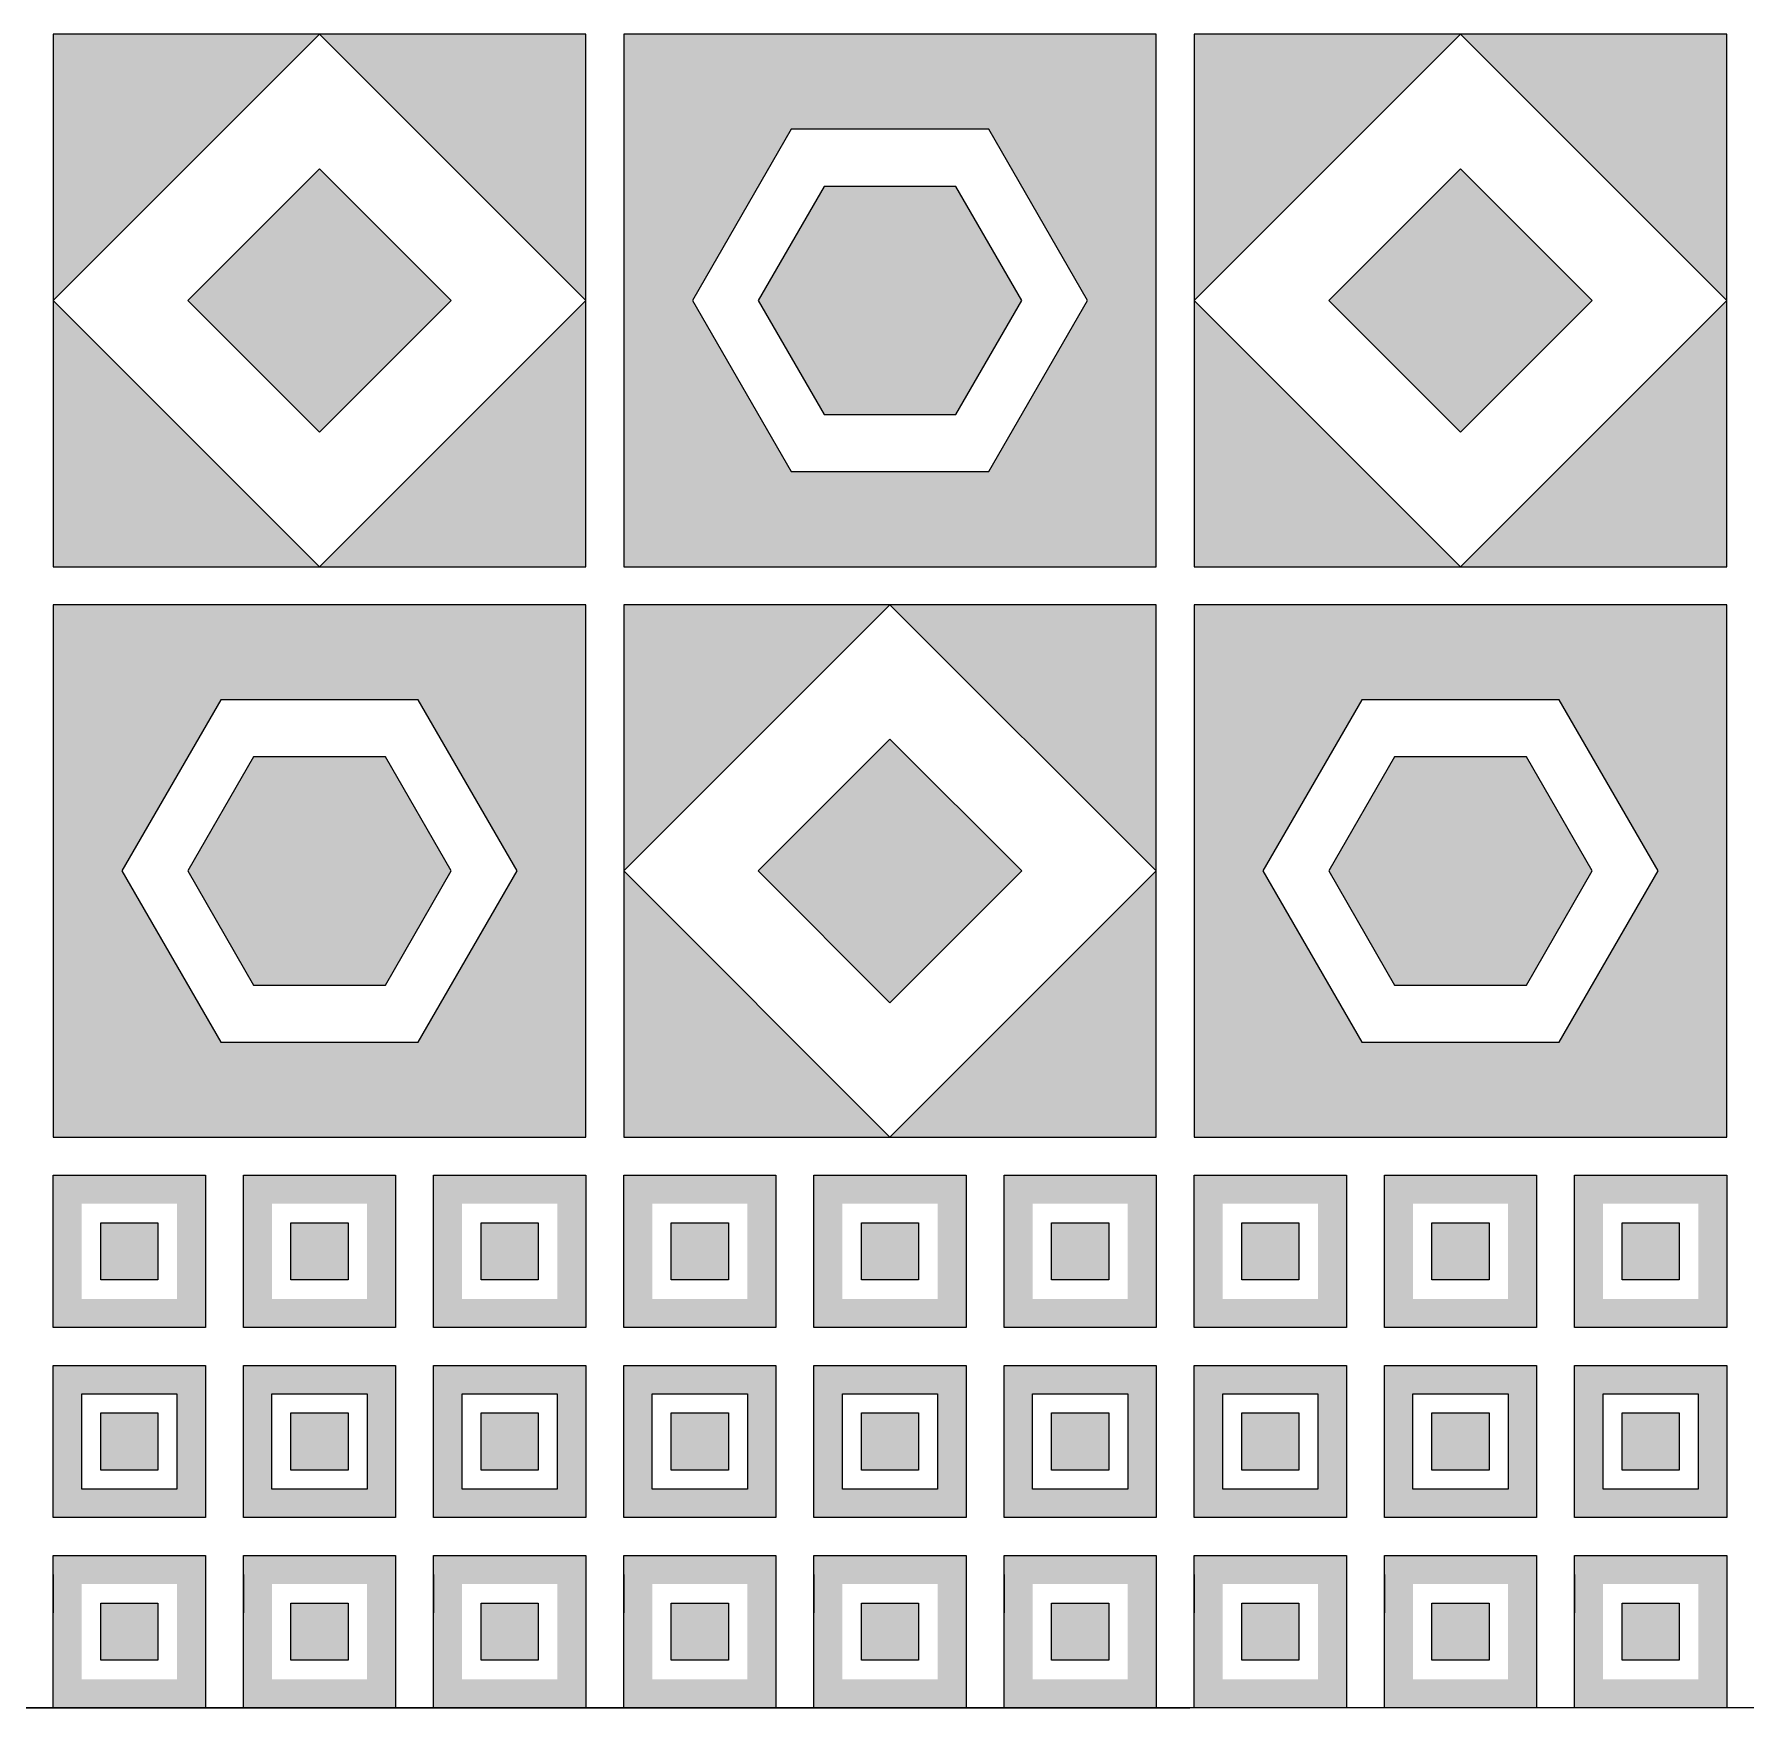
# Model space of a CAD drawing. Header units: millimetres. Extents: x -105 to 786, y -24 to 949.
# Drawn here: x 218.3 to 308.3, y 81.3 to 169.3 of the extents above; entities that cross this region are included whole.
import ezdxf

# ---------------------------------------------------------------- set-up
doc = ezdxf.new("R2010")
doc.units = ezdxf.units.MM

msp = doc.modelspace()

# ---------------------------------------------------------------- hatches: boundary and pattern name
at = {"true_color": 0x7aafdf}
h = msp.add_hatch(color=143, dxfattribs=at)
h.dxf.hatch_style = 1
h.paths.add_polyline_path([(219.299, 155.282), (219.299, 141.282), (233.299, 141.282)])
h.paths.add_polyline_path([(233.299, 169.282), (219.299, 169.282), (219.299, 155.282)])
h.paths.add_polyline_path([(247.299, 169.282), (233.299, 169.282), (247.299, 155.282)])
h.paths.add_polyline_path([(247.299, 155.282), (233.299, 141.282), (247.299, 141.282)])
at = {"true_color": 0x636466}
h = msp.add_hatch(color=251, dxfattribs=at)
h.dxf.hatch_style = 1
h.paths.add_polyline_path([(277.299, 169.282), (249.299, 169.282), (249.299, 141.282), (277.299, 141.282)])
h.paths.add_polyline_path([(258.103, 164.282), (268.495, 164.282), (273.691, 155.282), (268.495, 146.282), (258.103, 146.282), (252.907, 155.282)], flags=16)
h.paths.add_polyline_path([(259.835, 161.282), (266.763, 161.282), (270.227, 155.282), (266.763, 149.282), (259.835, 149.282), (256.371, 155.282)], flags=0)
at = {"true_color": 0x7aafdf}
h = msp.add_hatch(color=143, dxfattribs=at)
h.dxf.hatch_style = 1
h.paths.add_polyline_path([(279.299, 155.282), (279.299, 141.282), (293.299, 141.282)])
h.paths.add_polyline_path([(293.299, 169.282), (279.299, 169.282), (279.299, 155.282)])
h.paths.add_polyline_path([(307.299, 169.282), (293.299, 169.282), (307.299, 155.282)])
h.paths.add_polyline_path([(307.299, 155.282), (293.299, 141.282), (307.299, 141.282)])
at = {"true_color": 0x636466}
h = msp.add_hatch(color=251, dxfattribs=at)
h.dxf.hatch_style = 1
h.paths.add_polyline_path([(240.228, 155.282), (233.299, 162.21), (226.37, 155.282), (233.299, 148.353)])
h = msp.add_hatch(color=251, dxfattribs=at)
h.dxf.hatch_style = 1
h.paths.add_polyline_path([(300.228, 155.282), (293.299, 162.21), (286.37, 155.282), (293.299, 148.353)])
at = {"true_color": 0x7aafdf}
h = msp.add_hatch(color=143, dxfattribs=at)
h.dxf.hatch_style = 1
h.paths.add_polyline_path([(270.227, 155.282), (266.763, 161.282), (259.835, 161.282), (256.371, 155.282), (259.835, 149.282), (266.763, 149.282)])
at = {"true_color": 0x636466}
h = msp.add_hatch(color=251, dxfattribs=at)
h.dxf.hatch_style = 1
h.paths.add_polyline_path([(247.299, 139.282), (219.299, 139.282), (219.299, 111.282), (247.299, 111.282)])
h.paths.add_polyline_path([(228.103, 134.282), (238.495, 134.282), (243.691, 125.282), (238.495, 116.282), (228.103, 116.282), (222.907, 125.282)], flags=16)
h.paths.add_polyline_path([(229.835, 131.282), (236.763, 131.282), (240.227, 125.282), (236.763, 119.282), (229.835, 119.282), (226.371, 125.282)], flags=0)
at = {"true_color": 0x7aafdf}
h = msp.add_hatch(color=143, dxfattribs=at)
h.dxf.hatch_style = 1
h.paths.add_polyline_path([(249.299, 125.282), (249.299, 111.282), (263.299, 111.282)])
h.paths.add_polyline_path([(263.299, 139.282), (249.299, 139.282), (249.299, 125.282)])
h.paths.add_polyline_path([(277.299, 139.282), (263.299, 139.282), (277.299, 125.282)])
h.paths.add_polyline_path([(277.299, 125.282), (263.299, 111.282), (277.299, 111.282)])
at = {"true_color": 0x636466}
h = msp.add_hatch(color=251, dxfattribs=at)
h.dxf.hatch_style = 1
h.paths.add_polyline_path([(307.299, 139.282), (279.299, 139.282), (279.299, 111.282), (307.299, 111.282)])
h.paths.add_polyline_path([(288.103, 134.282), (298.495, 134.282), (303.691, 125.282), (298.495, 116.282), (288.103, 116.282), (282.907, 125.282)], flags=16)
h.paths.add_polyline_path([(289.835, 131.282), (296.763, 131.282), (300.227, 125.282), (296.763, 119.282), (289.835, 119.282), (286.371, 125.282)], flags=0)
h = msp.add_hatch(color=251, dxfattribs=at)
h.dxf.hatch_style = 1
h.paths.add_polyline_path([(270.228, 125.282), (263.299, 132.21), (256.37, 125.282), (263.299, 118.353)])
at = {"true_color": 0x7aafdf}
h = msp.add_hatch(color=143, dxfattribs=at)
h.dxf.hatch_style = 1
h.paths.add_polyline_path([(240.227, 125.282), (236.763, 131.282), (229.835, 131.282), (226.371, 125.282), (229.835, 119.282), (236.763, 119.282)])
h = msp.add_hatch(color=143, dxfattribs=at)
h.dxf.hatch_style = 1
h.paths.add_polyline_path([(300.227, 125.282), (296.763, 131.282), (289.835, 131.282), (286.371, 125.282), (289.835, 119.282), (296.763, 119.282)])
h = msp.add_hatch(color=12)
h.dxf.hatch_style = 1
h.paths.add_polyline_path([(227.299, 101.282), (219.299, 101.282), (219.299, 109.282), (227.299, 109.282)])
h.paths.add_polyline_path([(225.799, 102.782), (225.799, 107.782), (220.799, 107.782), (220.799, 102.782)], flags=16)
h.paths.add_polyline_path([(224.799, 103.782), (224.799, 106.782), (221.799, 106.782), (221.799, 103.782)], flags=0)
h.paths.add_polyline_path([(224.799, 103.782), (221.799, 103.782), (221.799, 106.782), (224.799, 106.782)], flags=0)
h = msp.add_hatch(color=12)
h.dxf.hatch_style = 1
h.paths.add_polyline_path([(237.299, 101.282), (229.299, 101.282), (229.299, 109.282), (237.299, 109.282)])
h.paths.add_polyline_path([(235.799, 102.782), (235.799, 107.782), (230.799, 107.782), (230.799, 102.782)], flags=16)
h.paths.add_polyline_path([(234.799, 103.782), (234.799, 106.782), (231.799, 106.782), (231.799, 103.782)], flags=0)
h.paths.add_polyline_path([(234.799, 103.782), (231.799, 103.782), (231.799, 106.782), (234.799, 106.782)], flags=0)
h = msp.add_hatch(color=12)
h.dxf.hatch_style = 1
h.paths.add_polyline_path([(247.299, 101.282), (239.299, 101.282), (239.299, 109.282), (247.299, 109.282)])
h.paths.add_polyline_path([(245.799, 102.782), (245.799, 107.782), (240.799, 107.782), (240.799, 102.782)], flags=16)
h.paths.add_polyline_path([(244.799, 103.782), (244.799, 106.782), (241.799, 106.782), (241.799, 103.782)], flags=0)
h.paths.add_polyline_path([(244.799, 103.782), (241.799, 103.782), (241.799, 106.782), (244.799, 106.782)], flags=0)
h = msp.add_hatch(color=12)
h.dxf.hatch_style = 1
h.paths.add_polyline_path([(257.299, 101.282), (249.299, 101.282), (249.299, 109.282), (257.299, 109.282)])
h.paths.add_polyline_path([(255.799, 102.782), (255.799, 107.782), (250.799, 107.782), (250.799, 102.782)], flags=16)
h.paths.add_polyline_path([(254.799, 103.782), (254.799, 106.782), (251.799, 106.782), (251.799, 103.782)], flags=0)
h.paths.add_polyline_path([(254.799, 103.782), (251.799, 103.782), (251.799, 106.782), (254.799, 106.782)], flags=0)
h = msp.add_hatch(color=12)
h.dxf.hatch_style = 1
h.paths.add_polyline_path([(267.299, 101.282), (259.299, 101.282), (259.299, 109.282), (267.299, 109.282)])
h.paths.add_polyline_path([(265.799, 102.782), (265.799, 107.782), (260.799, 107.782), (260.799, 102.782)], flags=16)
h.paths.add_polyline_path([(264.799, 103.782), (264.799, 106.782), (261.799, 106.782), (261.799, 103.782)], flags=0)
h.paths.add_polyline_path([(264.799, 103.782), (261.799, 103.782), (261.799, 106.782), (264.799, 106.782)], flags=0)
h = msp.add_hatch(color=12)
h.dxf.hatch_style = 1
h.paths.add_polyline_path([(277.299, 101.282), (269.299, 101.282), (269.299, 109.282), (277.299, 109.282)])
h.paths.add_polyline_path([(275.799, 102.782), (275.799, 107.782), (270.799, 107.782), (270.799, 102.782)], flags=16)
h.paths.add_polyline_path([(274.799, 103.782), (274.799, 106.782), (271.799, 106.782), (271.799, 103.782)], flags=0)
h.paths.add_polyline_path([(274.799, 103.782), (271.799, 103.782), (271.799, 106.782), (274.799, 106.782)], flags=0)
h = msp.add_hatch(color=12)
h.dxf.hatch_style = 1
h.paths.add_polyline_path([(287.299, 101.282), (279.299, 101.282), (279.299, 109.282), (287.299, 109.282)])
h.paths.add_polyline_path([(285.799, 102.782), (285.799, 107.782), (280.799, 107.782), (280.799, 102.782)], flags=16)
h.paths.add_polyline_path([(284.799, 103.782), (284.799, 106.782), (281.799, 106.782), (281.799, 103.782)], flags=0)
h.paths.add_polyline_path([(284.799, 103.782), (281.799, 103.782), (281.799, 106.782), (284.799, 106.782)], flags=0)
h = msp.add_hatch(color=12)
h.dxf.hatch_style = 1
h.paths.add_polyline_path([(297.299, 101.282), (289.299, 101.282), (289.299, 109.282), (297.299, 109.282)])
h.paths.add_polyline_path([(295.799, 102.782), (295.799, 107.782), (290.799, 107.782), (290.799, 102.782)], flags=16)
h.paths.add_polyline_path([(294.799, 103.782), (294.799, 106.782), (291.799, 106.782), (291.799, 103.782)], flags=0)
h.paths.add_polyline_path([(294.799, 103.782), (291.799, 103.782), (291.799, 106.782), (294.799, 106.782)], flags=0)
h = msp.add_hatch(color=12)
h.dxf.hatch_style = 1
h.paths.add_polyline_path([(307.299, 101.282), (299.299, 101.282), (299.299, 109.282), (307.299, 109.282)])
h.paths.add_polyline_path([(305.799, 102.782), (305.799, 107.782), (300.799, 107.782), (300.799, 102.782)], flags=16)
h.paths.add_polyline_path([(304.799, 103.782), (304.799, 106.782), (301.799, 106.782), (301.799, 103.782)], flags=0)
h.paths.add_polyline_path([(304.799, 103.782), (301.799, 103.782), (301.799, 106.782), (304.799, 106.782)], flags=0)
h = msp.add_hatch(color=12)
h.dxf.hatch_style = 1
h.paths.add_polyline_path([(224.799, 103.782), (221.799, 103.782), (221.799, 106.782), (224.799, 106.782)])
h = msp.add_hatch(color=12)
h.dxf.hatch_style = 1
h.paths.add_polyline_path([(234.799, 103.782), (231.799, 103.782), (231.799, 106.782), (234.799, 106.782)])
h = msp.add_hatch(color=12)
h.dxf.hatch_style = 1
h.paths.add_polyline_path([(244.799, 103.782), (241.799, 103.782), (241.799, 106.782), (244.799, 106.782)])
h = msp.add_hatch(color=12)
h.dxf.hatch_style = 1
h.paths.add_polyline_path([(254.799, 103.782), (251.799, 103.782), (251.799, 106.782), (254.799, 106.782)])
h = msp.add_hatch(color=12)
h.dxf.hatch_style = 1
h.paths.add_polyline_path([(264.799, 103.782), (261.799, 103.782), (261.799, 106.782), (264.799, 106.782)])
h = msp.add_hatch(color=12)
h.dxf.hatch_style = 1
h.paths.add_polyline_path([(274.799, 103.782), (271.799, 103.782), (271.799, 106.782), (274.799, 106.782)])
h = msp.add_hatch(color=12)
h.dxf.hatch_style = 1
h.paths.add_polyline_path([(284.799, 103.782), (281.799, 103.782), (281.799, 106.782), (284.799, 106.782)])
h = msp.add_hatch(color=12)
h.dxf.hatch_style = 1
h.paths.add_polyline_path([(294.799, 103.782), (291.799, 103.782), (291.799, 106.782), (294.799, 106.782)])
h = msp.add_hatch(color=12)
h.dxf.hatch_style = 1
h.paths.add_polyline_path([(304.799, 103.782), (301.799, 103.782), (301.799, 106.782), (304.799, 106.782)])
h = msp.add_hatch(color=12)
h.dxf.hatch_style = 1
h.paths.add_polyline_path([(227.299, 91.282), (219.299, 91.282), (219.299, 99.282), (227.299, 99.282)])
h.paths.add_polyline_path([(225.799, 92.782), (225.799, 97.782), (220.799, 97.782), (220.799, 92.782)], flags=16)
h.paths.add_polyline_path([(224.799, 93.782), (224.799, 96.782), (221.799, 96.782), (221.799, 93.782)], flags=0)
h.paths.add_polyline_path([(224.799, 93.782), (221.799, 93.782), (221.799, 96.782), (224.799, 96.782)], flags=0)
h = msp.add_hatch(color=12)
h.dxf.hatch_style = 1
h.paths.add_polyline_path([(237.299, 91.282), (229.299, 91.282), (229.299, 99.282), (237.299, 99.282)])
h.paths.add_polyline_path([(235.799, 92.782), (235.799, 97.782), (230.799, 97.782), (230.799, 92.782)], flags=16)
h.paths.add_polyline_path([(234.799, 93.782), (234.799, 96.782), (231.799, 96.782), (231.799, 93.782)], flags=0)
h.paths.add_polyline_path([(234.799, 93.782), (231.799, 93.782), (231.799, 96.782), (234.799, 96.782)], flags=0)
h = msp.add_hatch(color=12)
h.dxf.hatch_style = 1
h.paths.add_polyline_path([(247.299, 91.282), (239.299, 91.282), (239.299, 99.282), (247.299, 99.282)])
h.paths.add_polyline_path([(245.799, 92.782), (245.799, 97.782), (240.799, 97.782), (240.799, 92.782)], flags=16)
h.paths.add_polyline_path([(244.799, 93.782), (244.799, 96.782), (241.799, 96.782), (241.799, 93.782)], flags=0)
h.paths.add_polyline_path([(244.799, 93.782), (241.799, 93.782), (241.799, 96.782), (244.799, 96.782)], flags=0)
h = msp.add_hatch(color=12)
h.dxf.hatch_style = 1
h.paths.add_polyline_path([(257.299, 91.282), (249.299, 91.282), (249.299, 99.282), (257.299, 99.282)])
h.paths.add_polyline_path([(255.799, 92.782), (255.799, 97.782), (250.799, 97.782), (250.799, 92.782)], flags=16)
h.paths.add_polyline_path([(254.799, 93.782), (254.799, 96.782), (251.799, 96.782), (251.799, 93.782)], flags=0)
h.paths.add_polyline_path([(254.799, 93.782), (251.799, 93.782), (251.799, 96.782), (254.799, 96.782)], flags=0)
h = msp.add_hatch(color=12)
h.dxf.hatch_style = 1
h.paths.add_polyline_path([(267.299, 91.282), (259.299, 91.282), (259.299, 99.282), (267.299, 99.282)])
h.paths.add_polyline_path([(265.799, 92.782), (265.799, 97.782), (260.799, 97.782), (260.799, 92.782)], flags=16)
h.paths.add_polyline_path([(264.799, 93.782), (264.799, 96.782), (261.799, 96.782), (261.799, 93.782)], flags=0)
h.paths.add_polyline_path([(264.799, 93.782), (261.799, 93.782), (261.799, 96.782), (264.799, 96.782)], flags=0)
h = msp.add_hatch(color=12)
h.dxf.hatch_style = 1
h.paths.add_polyline_path([(277.299, 91.282), (269.299, 91.282), (269.299, 99.282), (277.299, 99.282)])
h.paths.add_polyline_path([(275.799, 92.782), (275.799, 97.782), (270.799, 97.782), (270.799, 92.782)], flags=16)
h.paths.add_polyline_path([(274.799, 93.782), (274.799, 96.782), (271.799, 96.782), (271.799, 93.782)], flags=0)
h.paths.add_polyline_path([(274.799, 93.782), (271.799, 93.782), (271.799, 96.782), (274.799, 96.782)], flags=0)
h = msp.add_hatch(color=12)
h.dxf.hatch_style = 1
h.paths.add_polyline_path([(287.299, 91.282), (279.299, 91.282), (279.299, 99.282), (287.299, 99.282)])
h.paths.add_polyline_path([(285.799, 92.782), (285.799, 97.782), (280.799, 97.782), (280.799, 92.782)], flags=16)
h.paths.add_polyline_path([(284.799, 93.782), (284.799, 96.782), (281.799, 96.782), (281.799, 93.782)], flags=0)
h.paths.add_polyline_path([(284.799, 93.782), (281.799, 93.782), (281.799, 96.782), (284.799, 96.782)], flags=0)
h = msp.add_hatch(color=12)
h.dxf.hatch_style = 1
h.paths.add_polyline_path([(297.299, 91.282), (289.299, 91.282), (289.299, 99.282), (297.299, 99.282)])
h.paths.add_polyline_path([(295.799, 92.782), (295.799, 97.782), (290.799, 97.782), (290.799, 92.782)], flags=16)
h.paths.add_polyline_path([(294.799, 93.782), (294.799, 96.782), (291.799, 96.782), (291.799, 93.782)], flags=0)
h.paths.add_polyline_path([(294.799, 93.782), (291.799, 93.782), (291.799, 96.782), (294.799, 96.782)], flags=0)
h = msp.add_hatch(color=12)
h.dxf.hatch_style = 1
h.paths.add_polyline_path([(307.299, 91.282), (299.299, 91.282), (299.299, 99.282), (307.299, 99.282)])
h.paths.add_polyline_path([(305.799, 92.782), (305.799, 97.782), (300.799, 97.782), (300.799, 92.782)], flags=16)
h.paths.add_polyline_path([(304.799, 93.782), (304.799, 96.782), (301.799, 96.782), (301.799, 93.782)], flags=0)
h.paths.add_polyline_path([(304.799, 93.782), (301.799, 93.782), (301.799, 96.782), (304.799, 96.782)], flags=0)
h = msp.add_hatch(color=12)
h.dxf.hatch_style = 1
h.paths.add_polyline_path([(224.799, 93.782), (221.799, 93.782), (221.799, 96.782), (224.799, 96.782)])
h = msp.add_hatch(color=12)
h.dxf.hatch_style = 1
h.paths.add_polyline_path([(234.799, 93.782), (231.799, 93.782), (231.799, 96.782), (234.799, 96.782)])
h = msp.add_hatch(color=12)
h.dxf.hatch_style = 1
h.paths.add_polyline_path([(244.799, 93.782), (241.799, 93.782), (241.799, 96.782), (244.799, 96.782)])
h = msp.add_hatch(color=12)
h.dxf.hatch_style = 1
h.paths.add_polyline_path([(254.799, 93.782), (251.799, 93.782), (251.799, 96.782), (254.799, 96.782)])
h = msp.add_hatch(color=12)
h.dxf.hatch_style = 1
h.paths.add_polyline_path([(264.799, 93.782), (261.799, 93.782), (261.799, 96.782), (264.799, 96.782)])
h = msp.add_hatch(color=12)
h.dxf.hatch_style = 1
h.paths.add_polyline_path([(274.799, 93.782), (271.799, 93.782), (271.799, 96.782), (274.799, 96.782)])
h = msp.add_hatch(color=12)
h.dxf.hatch_style = 1
h.paths.add_polyline_path([(284.799, 93.782), (281.799, 93.782), (281.799, 96.782), (284.799, 96.782)])
h = msp.add_hatch(color=12)
h.dxf.hatch_style = 1
h.paths.add_polyline_path([(294.799, 93.782), (291.799, 93.782), (291.799, 96.782), (294.799, 96.782)])
h = msp.add_hatch(color=12)
h.dxf.hatch_style = 1
h.paths.add_polyline_path([(304.799, 93.782), (301.799, 93.782), (301.799, 96.782), (304.799, 96.782)])
h = msp.add_hatch(color=12)
h.dxf.hatch_style = 1
h.paths.add_polyline_path([(227.299, 81.282), (219.299, 81.282), (219.299, 89.282), (227.299, 89.282)])
h.paths.add_polyline_path([(225.799, 82.782), (225.799, 87.782), (220.799, 87.782), (220.799, 82.782)], flags=16)
h.paths.add_polyline_path([(224.799, 83.782), (224.799, 86.782), (221.799, 86.782), (221.799, 83.782)], flags=0)
h.paths.add_polyline_path([(224.799, 83.782), (221.799, 83.782), (221.799, 86.782), (224.799, 86.782)], flags=0)
h = msp.add_hatch(color=12)
h.dxf.hatch_style = 1
h.paths.add_polyline_path([(237.299, 81.282), (229.299, 81.282), (229.299, 89.282), (237.299, 89.282)])
h.paths.add_polyline_path([(235.799, 82.782), (235.799, 87.782), (230.799, 87.782), (230.799, 82.782)], flags=16)
h.paths.add_polyline_path([(234.799, 83.782), (234.799, 86.782), (231.799, 86.782), (231.799, 83.782)], flags=0)
h.paths.add_polyline_path([(234.799, 83.782), (231.799, 83.782), (231.799, 86.782), (234.799, 86.782)], flags=0)
h = msp.add_hatch(color=12)
h.dxf.hatch_style = 1
h.paths.add_polyline_path([(247.299, 81.282), (239.299, 81.282), (239.299, 89.282), (247.299, 89.282)])
h.paths.add_polyline_path([(245.799, 82.782), (245.799, 87.782), (240.799, 87.782), (240.799, 82.782)], flags=16)
h.paths.add_polyline_path([(244.799, 83.782), (244.799, 86.782), (241.799, 86.782), (241.799, 83.782)], flags=0)
h.paths.add_polyline_path([(244.799, 83.782), (241.799, 83.782), (241.799, 86.782), (244.799, 86.782)], flags=0)
h = msp.add_hatch(color=12)
h.dxf.hatch_style = 1
h.paths.add_polyline_path([(257.299, 81.282), (249.299, 81.282), (249.299, 89.282), (257.299, 89.282)])
h.paths.add_polyline_path([(255.799, 82.782), (255.799, 87.782), (250.799, 87.782), (250.799, 82.782)], flags=16)
h.paths.add_polyline_path([(254.799, 83.782), (254.799, 86.782), (251.799, 86.782), (251.799, 83.782)], flags=0)
h.paths.add_polyline_path([(254.799, 83.782), (251.799, 83.782), (251.799, 86.782), (254.799, 86.782)], flags=0)
h = msp.add_hatch(color=12)
h.dxf.hatch_style = 1
h.paths.add_polyline_path([(267.299, 81.282), (259.299, 81.282), (259.299, 89.282), (267.299, 89.282)])
h.paths.add_polyline_path([(265.799, 82.782), (265.799, 87.782), (260.799, 87.782), (260.799, 82.782)], flags=16)
h.paths.add_polyline_path([(264.799, 83.782), (264.799, 86.782), (261.799, 86.782), (261.799, 83.782)], flags=0)
h.paths.add_polyline_path([(264.799, 83.782), (261.799, 83.782), (261.799, 86.782), (264.799, 86.782)], flags=0)
h = msp.add_hatch(color=12)
h.dxf.hatch_style = 1
h.paths.add_polyline_path([(277.299, 81.282), (269.299, 81.282), (269.299, 89.282), (277.299, 89.282)])
h.paths.add_polyline_path([(275.799, 82.782), (275.799, 87.782), (270.799, 87.782), (270.799, 82.782)], flags=16)
h.paths.add_polyline_path([(274.799, 83.782), (274.799, 86.782), (271.799, 86.782), (271.799, 83.782)], flags=0)
h.paths.add_polyline_path([(274.799, 83.782), (271.799, 83.782), (271.799, 86.782), (274.799, 86.782)], flags=0)
h = msp.add_hatch(color=12)
h.dxf.hatch_style = 1
h.paths.add_polyline_path([(287.299, 81.282), (279.299, 81.282), (279.299, 89.282), (287.299, 89.282)])
h.paths.add_polyline_path([(285.799, 82.782), (285.799, 87.782), (280.799, 87.782), (280.799, 82.782)], flags=16)
h.paths.add_polyline_path([(284.799, 83.782), (284.799, 86.782), (281.799, 86.782), (281.799, 83.782)], flags=0)
h.paths.add_polyline_path([(284.799, 83.782), (281.799, 83.782), (281.799, 86.782), (284.799, 86.782)], flags=0)
h = msp.add_hatch(color=12)
h.dxf.hatch_style = 1
h.paths.add_polyline_path([(297.299, 81.282), (289.299, 81.282), (289.299, 89.282), (297.299, 89.282)])
h.paths.add_polyline_path([(295.799, 82.782), (295.799, 87.782), (290.799, 87.782), (290.799, 82.782)], flags=16)
h.paths.add_polyline_path([(294.799, 83.782), (294.799, 86.782), (291.799, 86.782), (291.799, 83.782)], flags=0)
h.paths.add_polyline_path([(294.799, 83.782), (291.799, 83.782), (291.799, 86.782), (294.799, 86.782)], flags=0)
h = msp.add_hatch(color=12)
h.dxf.hatch_style = 1
h.paths.add_polyline_path([(307.299, 81.282), (299.299, 81.282), (299.299, 89.282), (307.299, 89.282)])
h.paths.add_polyline_path([(305.799, 82.782), (305.799, 87.782), (300.799, 87.782), (300.799, 82.782)], flags=16)
h.paths.add_polyline_path([(304.799, 83.782), (304.799, 86.782), (301.799, 86.782), (301.799, 83.782)], flags=0)
h.paths.add_polyline_path([(304.799, 83.782), (301.799, 83.782), (301.799, 86.782), (304.799, 86.782)], flags=0)
h = msp.add_hatch(color=12)
h.dxf.hatch_style = 1
h.paths.add_polyline_path([(224.799, 83.782), (221.799, 83.782), (221.799, 86.782), (224.799, 86.782)])
h = msp.add_hatch(color=12)
h.dxf.hatch_style = 1
h.paths.add_polyline_path([(234.799, 83.782), (231.799, 83.782), (231.799, 86.782), (234.799, 86.782)])
h = msp.add_hatch(color=12)
h.dxf.hatch_style = 1
h.paths.add_polyline_path([(244.799, 83.782), (241.799, 83.782), (241.799, 86.782), (244.799, 86.782)])
h = msp.add_hatch(color=12)
h.dxf.hatch_style = 1
h.paths.add_polyline_path([(254.799, 83.782), (251.799, 83.782), (251.799, 86.782), (254.799, 86.782)])
h = msp.add_hatch(color=12)
h.dxf.hatch_style = 1
h.paths.add_polyline_path([(264.799, 83.782), (261.799, 83.782), (261.799, 86.782), (264.799, 86.782)])
h = msp.add_hatch(color=12)
h.dxf.hatch_style = 1
h.paths.add_polyline_path([(274.799, 83.782), (271.799, 83.782), (271.799, 86.782), (274.799, 86.782)])
h = msp.add_hatch(color=12)
h.dxf.hatch_style = 1
h.paths.add_polyline_path([(284.799, 83.782), (281.799, 83.782), (281.799, 86.782), (284.799, 86.782)])
h = msp.add_hatch(color=12)
h.dxf.hatch_style = 1
h.paths.add_polyline_path([(294.799, 83.782), (291.799, 83.782), (291.799, 86.782), (294.799, 86.782)])
h = msp.add_hatch(color=12)
h.dxf.hatch_style = 1
h.paths.add_polyline_path([(304.799, 83.782), (301.799, 83.782), (301.799, 86.782), (304.799, 86.782)])

# ---------------------------------------------------------------- linework, layer by layer
for p, q in [((219.299, 155.282), (233.299, 169.282)), ((233.299, 169.282), (247.299, 155.282)), ((279.299, 155.282), (293.299, 169.282)), ((293.299, 169.282), (307.299, 155.282)), ((226.37, 155.282), (233.299, 162.21)), ((233.299, 162.21), (240.228, 155.282)), ((286.37, 155.282), (293.299, 162.21)), ((293.299, 162.21), (300.228, 155.282)), ((233.299, 141.282), (219.299, 155.282)), ((233.299, 148.353), (226.37, 155.282)), ((247.299, 155.282), (233.299, 141.282)), ((240.228, 155.282), (233.299, 148.353)), ((293.299, 141.282), (279.299, 155.282)), ((293.299, 148.353), (286.37, 155.282)), ((307.299, 155.282), (293.299, 141.282)), ((300.228, 155.282), (293.299, 148.353)), ((249.299, 125.282), (263.299, 139.282)), ((263.299, 139.282), (277.299, 125.282)), ((256.37, 125.282), (263.299, 132.21)), ((263.299, 132.21), (270.228, 125.282)), ((263.299, 111.282), (249.299, 125.282)), ((263.299, 118.353), (256.37, 125.282)), ((277.299, 125.282), (263.299, 111.282)), ((270.228, 125.282), (263.299, 118.353)), ((219.299, 99.282), (227.299, 99.282)), ((229.299, 99.282), (237.299, 99.282)), ((239.299, 99.282), (247.299, 99.282)), ((249.299, 99.282), (257.299, 99.282)), ((259.299, 99.282), (267.299, 99.282)), ((269.299, 99.282), (277.299, 99.282)), ((279.299, 99.282), (287.299, 99.282)), ((289.299, 99.282), (297.299, 99.282)), ((299.299, 99.282), (307.299, 99.282)), ((219.299, 88.282), (219.299, 86.282)), ((229.299, 88.282), (229.299, 86.282)), ((239.299, 88.282), (239.299, 86.282)), ((249.299, 88.282), (249.299, 86.282)), ((259.299, 88.282), (259.299, 86.282)), ((269.299, 88.282), (269.299, 86.282)), ((279.299, 88.282), (279.299, 86.282)), ((289.299, 88.282), (289.299, 86.282)), ((299.299, 88.282), (299.299, 86.282)), ((407.299, 81.282), (209.299, 81.282))]:
    msp.add_line(p, q)
for points in [[(219.299, 141.282), (247.299, 141.282), (247.299, 169.282), (219.299, 169.282)], [(249.299, 141.282), (277.299, 141.282), (277.299, 169.282), (249.299, 169.282)], [(279.299, 141.282), (307.299, 141.282), (307.299, 169.282), (279.299, 169.282)], [(268.495, 146.282), (273.691, 155.282), (268.495, 164.282), (258.103, 164.282), (252.907, 155.282), (258.103, 146.282)], [(258.103, 164.282), (252.907, 155.282), (258.103, 146.282), (268.495, 146.282), (273.691, 155.282), (268.495, 164.282)], [(259.835, 161.282), (256.371, 155.282), (259.835, 149.282), (266.763, 149.282), (270.227, 155.282), (266.763, 161.282)], [(219.299, 111.282), (247.299, 111.282), (247.299, 139.282), (219.299, 139.282)], [(249.299, 111.282), (277.299, 111.282), (277.299, 139.282), (249.299, 139.282)], [(279.299, 111.282), (307.299, 111.282), (307.299, 139.282), (279.299, 139.282)], [(238.495, 116.282), (243.691, 125.282), (238.495, 134.282), (228.103, 134.282), (222.907, 125.282), (228.103, 116.282)], [(228.103, 134.282), (222.907, 125.282), (228.103, 116.282), (238.495, 116.282), (243.691, 125.282), (238.495, 134.282)], [(298.495, 116.282), (303.691, 125.282), (298.495, 134.282), (288.103, 134.282), (282.907, 125.282), (288.103, 116.282)], [(288.103, 134.282), (282.907, 125.282), (288.103, 116.282), (298.495, 116.282), (303.691, 125.282), (298.495, 134.282)], [(229.835, 131.282), (226.371, 125.282), (229.835, 119.282), (236.763, 119.282), (240.227, 125.282), (236.763, 131.282)], [(289.835, 131.282), (286.371, 125.282), (289.835, 119.282), (296.763, 119.282), (300.227, 125.282), (296.763, 131.282)], [(219.299, 109.282), (227.299, 109.282), (227.299, 101.282), (219.299, 101.282)], [(229.299, 109.282), (237.299, 109.282), (237.299, 101.282), (229.299, 101.282)], [(239.299, 109.282), (247.299, 109.282), (247.299, 101.282), (239.299, 101.282)], [(249.299, 109.282), (257.299, 109.282), (257.299, 101.282), (249.299, 101.282)], [(259.299, 109.282), (267.299, 109.282), (267.299, 101.282), (259.299, 101.282)], [(269.299, 109.282), (277.299, 109.282), (277.299, 101.282), (269.299, 101.282)], [(279.299, 109.282), (287.299, 109.282), (287.299, 101.282), (279.299, 101.282)], [(289.299, 109.282), (297.299, 109.282), (297.299, 101.282), (289.299, 101.282)], [(299.299, 109.282), (307.299, 109.282), (307.299, 101.282), (299.299, 101.282)], [(221.799, 106.782), (224.799, 106.782), (224.799, 103.782), (221.799, 103.782)], [(231.799, 106.782), (234.799, 106.782), (234.799, 103.782), (231.799, 103.782)], [(241.799, 106.782), (244.799, 106.782), (244.799, 103.782), (241.799, 103.782)], [(251.799, 106.782), (254.799, 106.782), (254.799, 103.782), (251.799, 103.782)], [(261.799, 106.782), (264.799, 106.782), (264.799, 103.782), (261.799, 103.782)], [(271.799, 106.782), (274.799, 106.782), (274.799, 103.782), (271.799, 103.782)], [(281.799, 106.782), (284.799, 106.782), (284.799, 103.782), (281.799, 103.782)], [(291.799, 106.782), (294.799, 106.782), (294.799, 103.782), (291.799, 103.782)], [(301.799, 106.782), (304.799, 106.782), (304.799, 103.782), (301.799, 103.782)], [(219.299, 99.282), (227.299, 99.282), (227.299, 91.282), (219.299, 91.282)], [(229.299, 99.282), (237.299, 99.282), (237.299, 91.282), (229.299, 91.282)], [(239.299, 99.282), (247.299, 99.282), (247.299, 91.282), (239.299, 91.282)], [(249.299, 99.282), (257.299, 99.282), (257.299, 91.282), (249.299, 91.282)], [(259.299, 99.282), (267.299, 99.282), (267.299, 91.282), (259.299, 91.282)], [(269.299, 99.282), (277.299, 99.282), (277.299, 91.282), (269.299, 91.282)], [(279.299, 99.282), (287.299, 99.282), (287.299, 91.282), (279.299, 91.282)], [(289.299, 99.282), (297.299, 99.282), (297.299, 91.282), (289.299, 91.282)], [(299.299, 99.282), (307.299, 99.282), (307.299, 91.282), (299.299, 91.282)], [(220.799, 97.782), (225.799, 97.782), (225.799, 92.782), (220.799, 92.782)], [(230.799, 97.782), (235.799, 97.782), (235.799, 92.782), (230.799, 92.782)], [(240.799, 97.782), (245.799, 97.782), (245.799, 92.782), (240.799, 92.782)], [(250.799, 97.782), (255.799, 97.782), (255.799, 92.782), (250.799, 92.782)], [(260.799, 97.782), (265.799, 97.782), (265.799, 92.782), (260.799, 92.782)], [(270.799, 97.782), (275.799, 97.782), (275.799, 92.782), (270.799, 92.782)], [(280.799, 97.782), (285.799, 97.782), (285.799, 92.782), (280.799, 92.782)], [(290.799, 97.782), (295.799, 97.782), (295.799, 92.782), (290.799, 92.782)], [(300.799, 97.782), (305.799, 97.782), (305.799, 92.782), (300.799, 92.782)], [(221.799, 96.782), (224.799, 96.782), (224.799, 93.782), (221.799, 93.782)], [(231.799, 96.782), (234.799, 96.782), (234.799, 93.782), (231.799, 93.782)], [(241.799, 96.782), (244.799, 96.782), (244.799, 93.782), (241.799, 93.782)], [(251.799, 96.782), (254.799, 96.782), (254.799, 93.782), (251.799, 93.782)], [(261.799, 96.782), (264.799, 96.782), (264.799, 93.782), (261.799, 93.782)], [(271.799, 96.782), (274.799, 96.782), (274.799, 93.782), (271.799, 93.782)], [(281.799, 96.782), (284.799, 96.782), (284.799, 93.782), (281.799, 93.782)], [(291.799, 96.782), (294.799, 96.782), (294.799, 93.782), (291.799, 93.782)], [(301.799, 96.782), (304.799, 96.782), (304.799, 93.782), (301.799, 93.782)], [(219.299, 89.282), (227.299, 89.282), (227.299, 81.282), (219.299, 81.282)], [(229.299, 89.282), (237.299, 89.282), (237.299, 81.282), (229.299, 81.282)], [(239.299, 89.282), (247.299, 89.282), (247.299, 81.282), (239.299, 81.282)], [(249.299, 89.282), (257.299, 89.282), (257.299, 81.282), (249.299, 81.282)], [(259.299, 89.282), (267.299, 89.282), (267.299, 81.282), (259.299, 81.282)], [(269.299, 89.282), (277.299, 89.282), (277.299, 81.282), (269.299, 81.282)], [(279.299, 89.282), (287.299, 89.282), (287.299, 81.282), (279.299, 81.282)], [(289.299, 89.282), (297.299, 89.282), (297.299, 81.282), (289.299, 81.282)], [(299.299, 89.282), (307.299, 89.282), (307.299, 81.282), (299.299, 81.282)], [(221.799, 86.782), (224.799, 86.782), (224.799, 83.782), (221.799, 83.782)], [(231.799, 86.782), (234.799, 86.782), (234.799, 83.782), (231.799, 83.782)], [(241.799, 86.782), (244.799, 86.782), (244.799, 83.782), (241.799, 83.782)], [(251.799, 86.782), (254.799, 86.782), (254.799, 83.782), (251.799, 83.782)], [(261.799, 86.782), (264.799, 86.782), (264.799, 83.782), (261.799, 83.782)], [(271.799, 86.782), (274.799, 86.782), (274.799, 83.782), (271.799, 83.782)], [(281.799, 86.782), (284.799, 86.782), (284.799, 83.782), (281.799, 83.782)], [(291.799, 86.782), (294.799, 86.782), (294.799, 83.782), (291.799, 83.782)], [(301.799, 86.782), (304.799, 86.782), (304.799, 83.782), (301.799, 83.782)]]:
    msp.add_lwpolyline(points, close=True)
msp.add_lwpolyline([(133.299, 81.282), (279.057, 81.282)])

doc.saveas('drawing.dxf')
